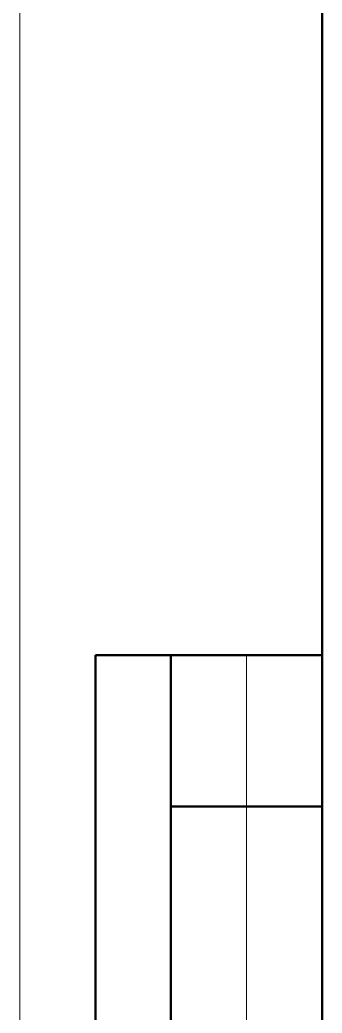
# Model space of a CAD drawing. Header units: millimetres. Extents: x -88595 to 880822, y -1054509 to -148035.
# Drawn here: x 407325 to 409325, y -323158 to -316596 of the extents above; entities that cross this region are included whole.
import ezdxf

# ---------------------------------------------------------------- set-up
doc = ezdxf.new("R2010")
doc.units = ezdxf.units.MM
doc.layers.add('Основная надпись', color=7, linetype='Continuous', lineweight=30)

msp = doc.modelspace()

# ---------------------------------------------------------------- linework, layer by layer
at = {"layer": 'Основная надпись', "lineweight": 20}
for p, q in [((407324.7, -306592.2), (407324.7, -336292.2)), ((408824.7, -320792.2), (408824.7, -327292.2))]:
    msp.add_line(p, q, dxfattribs=at)
at = {"layer": 'Основная надпись', "lineweight": 50}
for p, q in [((409324.7, -307092.2), (409324.7, -335792.2)), ((407824.7, -320792.2), (407824.7, -327292.2)), ((407824.7, -320792.2), (409324.7, -320792.2)), ((408324.7, -320792.2), (408324.7, -327292.2)), ((408324.7, -321792.2), (409324.7, -321792.2))]:
    msp.add_line(p, q, dxfattribs=at)

doc.saveas('drawing.dxf')
